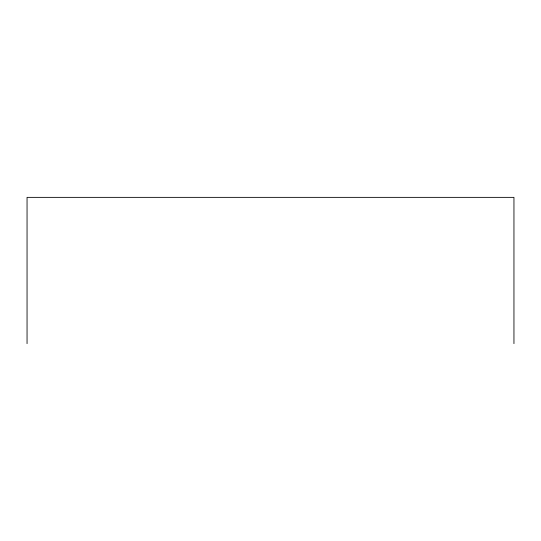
<?xml version="1.0" encoding="UTF-8"?>
<svg xmlns="http://www.w3.org/2000/svg" width="541" height="541" viewBox="0 0 541 541"><rect width="100%" height="100%" fill="white"/><g stroke="black" fill="none" stroke-linecap="round" stroke-linejoin="round"><path stroke-width="0.81" d="M513.95 343.636L513.95 197.364L27.05 197.364L27.05 343.636"/></g></svg>
